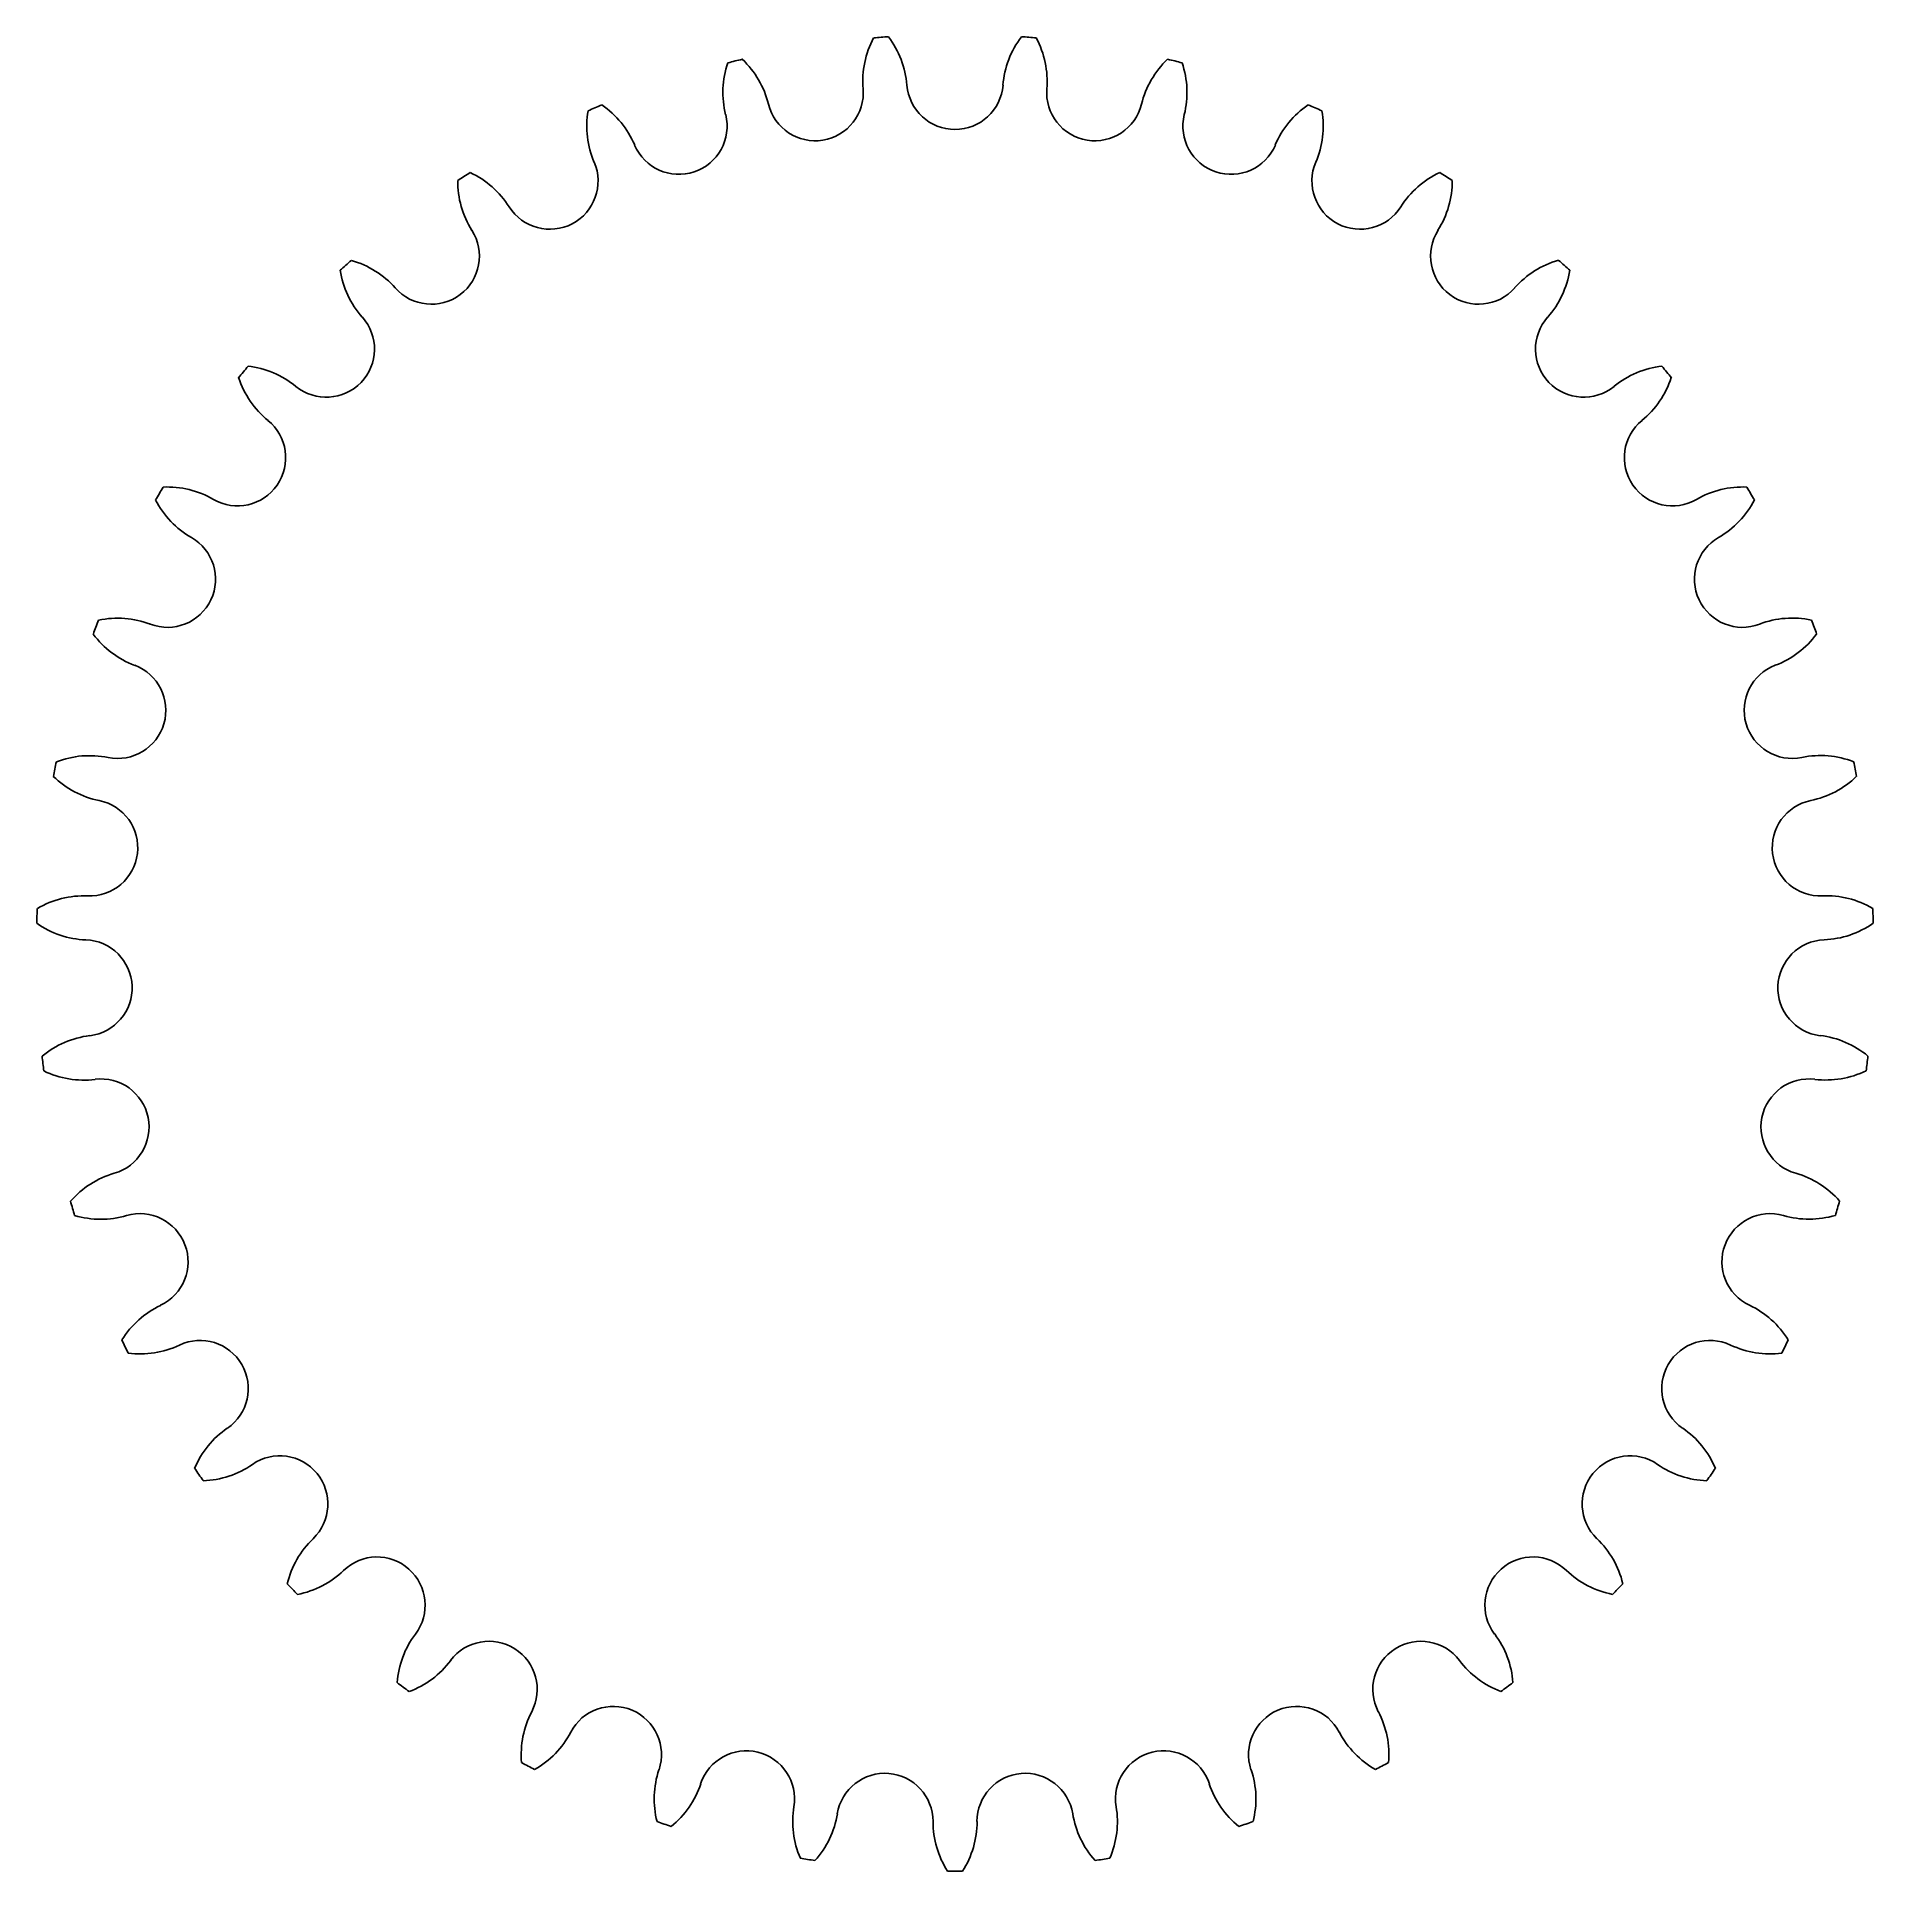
# Model space of a CAD drawing. Header units: millimetres. Extents: x -83 to 83, y -83 to 83.
import ezdxf

# ---------------------------------------------------------------- set-up
doc = ezdxf.new("R2010")
doc.units = ezdxf.units.MM

msp = doc.modelspace()

# ---------------------------------------------------------------- linework, layer by layer
at = {"color": 7, "linetype": 'Continuous', "lineweight": 25}
for centre, radius, start, end in [((0, 78.91), 8.35, 151.9164, 184.6154), ((0, 0), 83.17, 94.1521, 95.0787), ((-12.66, 77.89), 8.34, 4.6154, 37.3143), ((12.66, 77.89), 8.35, 142.6857, 175.3846), ((0, 0), 83.17, 84.9213, 85.8479), ((0, 78.91), 8.34, 355.3846, 28.0836), ((-12.66, 77.89), 8.35, 161.1472, 193.8462), ((0, 0), 83.17, 103.3829, 104.3094), ((-24.99, 74.85), 8.34, 13.8462, 46.5451), ((24.99, 74.85), 8.35, 133.4549, 166.1538), ((0, 0), 83.17, 75.6906, 76.6171), ((12.66, 77.89), 8.34, 346.1538, 18.8528), ((-12.66, 77.89), 4.36, 193.8462, 4.6154), ((0, 78.91), 4.36, 184.6154, 355.3846), ((12.66, 77.89), 4.36, 175.3846, 346.1538), ((0, 0), 83.17, 112.6136, 113.5402), ((-36.67, 69.88), 8.34, 23.0769, 55.7759), ((36.67, 69.88), 8.35, 124.2241, 156.9231), ((0, 0), 83.17, 66.4598, 67.3864), ((-24.99, 74.85), 8.35, 170.378, 203.0769), ((-24.99, 74.85), 4.36, 203.0769, 13.8462), ((24.99, 74.85), 4.36, 166.1538, 336.9231), ((24.99, 74.85), 8.34, 336.9231, 9.622), ((-36.67, 69.88), 4.36, 212.3077, 23.0769), ((36.67, 69.88), 4.36, 156.9231, 327.6923), ((0, 0), 83.17, 121.8444, 122.771), ((-36.67, 69.88), 8.35, 179.6087, 212.3077), ((-47.41, 63.09), 8.34, 32.3077, 65.0066), ((47.41, 63.09), 8.35, 114.9934, 147.6923), ((36.67, 69.88), 8.34, 327.6923, 0.3913), ((0, 0), 83.17, 57.229, 58.1556), ((-47.41, 63.09), 4.36, 221.5385, 32.3077), ((47.41, 63.09), 4.36, 147.6923, 318.4615), ((0, 0), 83.17, 131.0752, 132.0017), ((-47.41, 63.09), 8.35, 188.8395, 221.5385), ((-56.91, 54.67), 8.34, 41.5385, 74.2374), ((56.91, 54.67), 8.35, 105.7626, 138.4615), ((47.41, 63.09), 8.34, 318.4615, 351.1605), ((0, 0), 83.17, 47.9983, 48.9248), ((-56.91, 54.67), 4.36, 230.7692, 41.5385), ((56.91, 54.67), 4.36, 138.4615, 309.2308), ((0, 0), 83.17, 140.3059, 141.2325), ((-56.91, 54.67), 8.35, 198.0703, 230.7692), ((-64.95, 44.83), 8.34, 50.7692, 83.4682), ((64.95, 44.83), 8.35, 96.5318, 129.2308), ((56.91, 54.67), 8.34, 309.2308, 341.9297), ((0, 0), 83.17, 38.7675, 39.6941), ((-64.95, 44.83), 4.36, 240, 50.7692), ((64.95, 44.83), 4.36, 129.2308, 300), ((0, 0), 83.17, 149.5367, 150.4633), ((-71.3, 33.83), 8.35, 60, 92.699), ((71.3, 33.83), 8.35, 87.301, 120), ((0, 0), 83.17, 29.5367, 30.4633), ((-64.95, 44.83), 8.35, 207.301, 240), ((64.95, 44.83), 8.34, 300, 332.699), ((-71.3, 33.83), 4.36, 249.2308, 60), ((71.3, 33.83), 4.36, 120, 290.7692), ((0, 0), 83.17, 158.7675, 159.6941), ((-75.8, 21.96), 8.34, 69.2308, 101.9297), ((75.8, 21.96), 8.35, 78.0703, 110.7692), ((0, 0), 83.17, 20.3059, 21.2325), ((-71.3, 33.83), 8.35, 216.5318, 249.2308), ((71.3, 33.83), 8.34, 290.7692, 323.4682), ((-75.8, 21.96), 4.36, 258.4615, 69.2308), ((75.8, 21.96), 4.36, 110.7692, 281.5385), ((0, 0), 83.17, 167.9983, 168.9248), ((-78.34, 9.51), 8.34, 78.4615, 111.1605), ((78.34, 9.51), 8.35, 68.8395, 101.5385), ((0, 0), 83.17, 11.0752, 12.0017), ((-75.8, 21.96), 8.35, 225.7626, 258.4615), ((75.8, 21.96), 8.34, 281.5385, 314.2374), ((-78.34, 9.51), 4.36, 267.6923, 78.4615), ((78.34, 9.51), 4.36, 101.5385, 272.3077), ((-78.85, -3.18), 8.34, 87.6923, 120.3913), ((78.85, -3.18), 8.35, 59.6087, 92.3077), ((0, 0), 83.17, 177.229, 178.1556), ((0, 0), 83.17, 1.8444, 2.771), ((-78.34, 9.51), 8.35, 234.9934, 267.6923), ((78.34, 9.51), 8.34, 272.3077, 305.0066), ((-78.85, -3.18), 4.36, 276.9231, 87.6923), ((78.85, -3.18), 4.36, 92.3077, 263.0769), ((-77.32, -15.78), 8.34, 96.9231, 129.622), ((77.32, -15.78), 8.35, 50.378, 83.0769), ((0, 0), 83.17, 186.4598, 187.3864), ((0, 0), 83.17, 352.6136, 353.5402), ((-78.85, -3.18), 8.35, 244.2241, 276.9231), ((-77.32, -15.78), 4.36, 286.1538, 96.9231), ((77.32, -15.78), 4.36, 83.0769, 253.8462), ((78.85, -3.18), 8.34, 263.0769, 295.7759), ((-73.79, -27.98), 8.34, 106.1538, 138.8528), ((73.79, -27.98), 8.35, 41.1472, 73.8462), ((0, 0), 83.17, 195.6906, 196.6171), ((0, 0), 83.17, 343.3829, 344.3094), ((-77.32, -15.78), 8.35, 253.4549, 286.1538), ((-73.79, -27.98), 4.36, 295.3846, 106.1538), ((73.79, -27.98), 4.36, 73.8462, 244.6154), ((77.32, -15.78), 8.34, 253.8462, 286.5451), ((-68.34, -39.46), 8.34, 115.3846, 148.0836), ((68.34, -39.46), 8.35, 31.9164, 64.6154), ((0, 0), 83.17, 204.9213, 205.8479), ((-73.79, -27.98), 8.35, 262.6857, 295.3846), ((-68.34, -39.46), 4.36, 304.6154, 115.3846), ((68.34, -39.46), 4.36, 64.6154, 235.3846), ((73.79, -27.98), 8.34, 244.6154, 277.3143), ((0, 0), 83.17, 334.1521, 335.0787), ((-61.13, -49.91), 8.35, 124.6154, 157.3143), ((61.13, -49.91), 8.35, 22.6857, 55.3846), ((-68.34, -39.46), 8.35, 271.9164, 304.6154), ((-61.13, -49.91), 4.36, 313.8462, 124.6154), ((61.13, -49.91), 4.36, 55.3846, 226.1538), ((68.34, -39.46), 8.35, 235.3846, 268.0836), ((0, 0), 83.17, 214.1521, 215.0787), ((0, 0), 83.17, 324.9213, 325.8479), ((-52.33, -59.07), 8.34, 133.8462, 166.5451), ((52.33, -59.07), 8.35, 13.4549, 46.1538), ((-52.33, -59.07), 4.36, 323.0769, 133.8462), ((52.33, -59.07), 4.36, 46.1538, 216.9231), ((-61.13, -49.91), 8.35, 281.1472, 313.8462), ((61.13, -49.91), 8.34, 226.1538, 258.8528), ((0, 0), 83.17, 223.3829, 224.3094), ((0, 0), 83.17, 315.6906, 316.6171), ((-42.18, -66.7), 8.34, 143.0769, 175.7759), ((-42.18, -66.7), 4.36, 332.3077, 143.0769), ((42.18, -66.7), 4.36, 36.9231, 207.6923), ((42.18, -66.7), 8.35, 4.2241, 36.9231), ((-52.33, -59.07), 8.35, 290.378, 323.0769), ((52.33, -59.07), 8.34, 216.9231, 249.622), ((0, 0), 83.17, 232.6136, 233.5402), ((0, 0), 83.17, 306.4598, 307.3864), ((-30.93, -72.6), 8.34, 152.3077, 185.0066), ((-30.93, -72.6), 4.36, 341.5385, 152.3077), ((30.93, -72.6), 4.36, 27.6923, 198.4615), ((30.93, -72.6), 8.35, 354.9934, 27.6923), ((-42.18, -66.7), 8.35, 299.6087, 332.3077), ((42.18, -66.7), 8.34, 207.6923, 240.3913), ((-18.89, -76.62), 4.36, 350.7692, 161.5385), ((18.89, -76.62), 4.36, 18.4615, 189.2308), ((0, 0), 83.17, 241.8444, 242.771), ((-18.89, -76.62), 8.34, 161.5385, 194.2374), ((-6.35, -78.66), 4.36, 0, 170.7692), ((6.35, -78.66), 4.36, 9.2308, 180), ((18.89, -76.62), 8.35, 345.7626, 18.4615), ((0, 0), 83.17, 297.229, 298.1556), ((-30.93, -72.6), 8.35, 308.8395, 341.5385), ((30.93, -72.6), 8.35, 198.4615, 231.1605), ((-6.35, -78.66), 8.34, 170.7692, 203.4682), ((-18.89, -76.62), 8.35, 318.0703, 350.7692), ((18.89, -76.62), 8.34, 189.2308, 221.9297), ((6.35, -78.66), 8.35, 336.5318, 9.2308), ((0, 0), 83.17, 251.0752, 252.0017), ((6.35, -78.66), 8.34, 180, 212.699), ((-6.35, -78.66), 8.35, 327.301, 0), ((0, 0), 83.17, 287.9983, 288.9248), ((0, 0), 83.17, 260.3059, 261.2325), ((0, 0), 83.17, 278.7675, 279.6941), ((0, 0), 83.17, 269.5367, 270.4633)]:
    msp.add_arc(centre, radius, start, end, dxfattribs=at)

doc.saveas('drawing.dxf')
